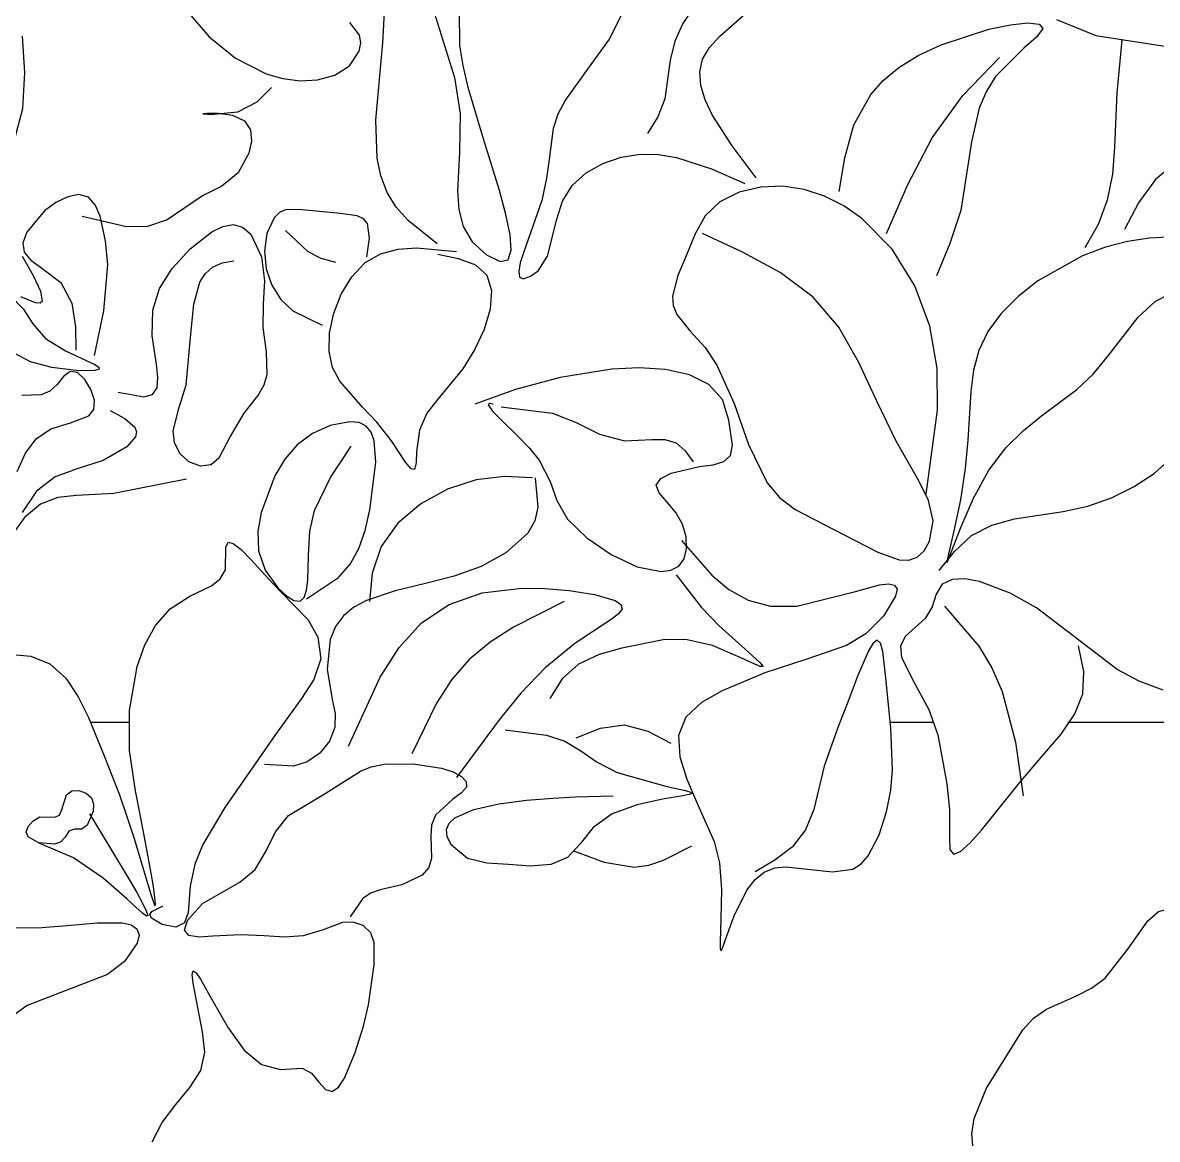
# Model space of a CAD drawing. Extents: x 550 to 4447, y 4707 to 9069.
# Drawn here: x 2118.9 to 2203.7, y 7082.3 to 7165.7 of the extents above; entities that cross this region are included whole.
import ezdxf

# ---------------------------------------------------------------- set-up
doc = ezdxf.new("R2010")
doc.units = 0
doc.header["$MEASUREMENT"] = 0
doc.layers.get('0').update_dxf_attribs({"linetype": 'CONTINUOUS'})
doc.layers.add('3', color=3, linetype='CONTINUOUS')
doc.layers.add('7', color=7, linetype='CONTINUOUS')
doc.styles.add('STYLE1', font='syastro.shx')

# ---------------------------------------------------------------- blocks, each defined once
blk = doc.blocks.new('010')
at = {"layer": '3'}
for p, q in [((4911.56, 4113.47), (4913.66, 4111.05)), ((4992.76, 4112.65), (4996.45, 4111.16)), ((4913.66, 4111.05), (4916.11, 4109.05)), ((4927.81, 4110.47), (4927.7, 4111.19)), ((4996.45, 4111.16), (5004.3, 4109.96)), ((4927.65, 4109.69), (4927.81, 4110.47)), ((4916.11, 4109.05), (4918.98, 4107.59)), ((4926.76, 4108.32), (4927.65, 4109.69)), ((4925.38, 4107.45), (4926.76, 4108.32)), ((4918.98, 4107.59), (4920.54, 4107.14)), ((4920.54, 4107.14), (4922.15, 4106.93)), ((4922.15, 4106.93), (4923.78, 4107.02)), ((4923.78, 4107.02), (4925.38, 4107.45)), ((4963.13, 4096.52), (4961.34, 4095.62)), ((4965.15, 4097.01), (4963.13, 4096.52)), ((4967.2, 4097.09), (4965.15, 4097.01)), ((4969.2, 4096.79), (4967.2, 4097.09)), ((4971.11, 4096.16), (4969.2, 4096.79)), ((4972.92, 4095.25), (4971.11, 4096.16)), ((4961.34, 4095.62), (4959.96, 4094.31)), ((4974.59, 4094.09), (4972.92, 4095.25)), ((4919.72, 4094.14), (4919.04, 4092.66)), ((4920.23, 4094.64), (4919.72, 4094.14)), ((4920.84, 4094.9), (4920.23, 4094.64)), ((4922.34, 4094.87), (4920.84, 4094.9)), ((4925.91, 4094.54), (4922.34, 4094.87)), ((4927.47, 4094.31), (4925.91, 4094.54)), ((4928.05, 4094.04), (4927.47, 4094.31)), ((4928.44, 4093.61), (4928.05, 4094.04)), ((4959.96, 4094.31), (4959.03, 4092.63)), ((4977.43, 4091.21), (4974.59, 4094.09)), ((4913.89, 4092.84), (4914.91, 4093.33)), ((4914.91, 4093.33), (4915.89, 4093.51)), ((4915.89, 4093.51), (4916.77, 4093.28)), ((4916.77, 4093.28), (4917.53, 4092.61)), ((4920.77, 4092.96), (4922.85, 4091)), ((4928.63, 4092.24), (4928.44, 4093.61)), ((4911.88, 4091.25), (4913.89, 4092.84)), ((4917.53, 4092.61), (4918.55, 4090.5)), ((4919.04, 4092.66), (4918.8, 4091.02)), ((4928.38, 4090.5), (4928.63, 4092.24)), ((4959.03, 4092.63), (4958.26, 4090.73)), ((4910.19, 4089.4), (4911.88, 4091.25)), ((4918.8, 4091.02), (4918.96, 4089.38)), ((4922.85, 4091), (4924.07, 4090.37)), ((4913.96, 4089.53), (4914.86, 4089.93)), ((4914.86, 4089.93), (4915.94, 4090.13)), ((4918.55, 4090.5), (4918.83, 4088.25)), ((4924.07, 4090.37), (4925.44, 4090.01)), ((4958.26, 4090.73), (4957.42, 4088.75)), ((4909.01, 4087.54), (4910.19, 4089.4)), ((4912.78, 4088.12), (4913.28, 4088.92)), ((4913.28, 4088.92), (4913.96, 4089.53)), ((4918.96, 4089.38), (4919.49, 4087.85)), ((4957.42, 4088.75), (4956.92, 4086.83)), ((4912.21, 4086.07), (4912.78, 4088.12)), ((4918.83, 4088.25), (4918.69, 4086.1)), ((4919.49, 4087.85), (4920.33, 4086.51)), ((4908.38, 4085.5), (4909.01, 4087.54)), ((4956.92, 4086.83), (4956.97, 4085.94)), ((4908.34, 4083.13), (4908.38, 4085.5)), ((4911.97, 4083.62), (4912.21, 4086.07)), ((4918.69, 4086.1), (4918.66, 4083.91)), ((4920.33, 4086.51), (4921.45, 4085.45)), ((4956.97, 4085.94), (4957.31, 4085.1)), ((4921.45, 4085.45), (4924.21, 4084.11)), ((4957.31, 4085.1), (4958.55, 4083.56)), ((4911.51, 4078.53), (4911.97, 4083.62)), ((4918.66, 4083.91), (4918.97, 4081.63)), ((4958.55, 4083.56), (4959.95, 4082.02)), ((4908.74, 4080.46), (4908.34, 4083.13)), ((4918.97, 4081.63), (4919.03, 4079.47)), ((4908.87, 4079.24), (4908.74, 4080.46)), ((4908.78, 4078.26), (4908.87, 4079.24)), ((4919.03, 4079.47), (4918.76, 4078.51)), ((4946.42, 4079.24), (4942.26, 4078.09)), ((4951.24, 4080), (4946.42, 4079.24)), ((4953.8, 4080.12), (4951.24, 4080)), ((4956.27, 4079.98), (4953.8, 4080.12)), ((4958.49, 4079.49), (4956.27, 4079.98)), ((4960.31, 4078.58), (4958.49, 4079.49)), ((4908.37, 4077.63), (4908.78, 4078.26)), ((4910.81, 4076.34), (4911.51, 4078.53)), ((4918.76, 4078.51), (4918.25, 4077.64)), ((4942.26, 4078.09), (4938.45, 4076.75)), ((4907.55, 4077.43), (4908.37, 4077.63)), ((4918.25, 4077.64), (4916.87, 4075.91)), ((4910.29, 4074.26), (4910.81, 4076.34)), ((4939.8, 4076.79), (4939.69, 4076.68)), ((4939.69, 4076.68), (4940.1, 4076.07)), ((4940.17, 4076.75), (4939.8, 4076.79)), ((4940.1, 4076.07), (4941.09, 4075.08)), ((4916.87, 4075.91), (4915.64, 4073.79)), ((4926.79, 4075.09), (4924.95, 4074.74)), ((4927.65, 4075.02), (4926.79, 4075.09)), ((4928.32, 4074.69), (4927.65, 4075.02)), ((4941.09, 4075.08), (4942.34, 4073.88)), ((4910.42, 4073.15), (4910.29, 4074.26)), ((4923.3, 4074), (4921.87, 4072.93)), ((4924.95, 4074.74), (4923.3, 4074)), ((4928.78, 4074.11), (4928.32, 4074.69)), ((4929.06, 4073.32), (4928.78, 4074.11)), ((4942.34, 4073.88), (4943.55, 4072.64)), ((4910.9, 4072.13), (4910.42, 4073.15)), ((4915.64, 4073.79), (4914.56, 4071.7)), ((4921.87, 4072.93), (4920.7, 4071.59)), ((4924.97, 4069.9), (4926.91, 4072.82)), ((4929.22, 4071.32), (4929.06, 4073.32)), ((4911.76, 4071.35), (4910.9, 4072.13)), ((4943.55, 4072.64), (4944.45, 4071.49)), ((4912.84, 4070.96), (4911.76, 4071.35)), ((4913.83, 4071.08), (4912.84, 4070.96)), ((4914.56, 4071.7), (4913.83, 4071.08)), ((4920.7, 4071.59), (4919.78, 4070.05)), ((4944.45, 4071.49), (4945.48, 4069.5)), ((4956.79, 4070.28), (4959.45, 4070.9)), ((4959.45, 4070.9), (4960.71, 4071.08)), ((4938.57, 4069.68), (4935.89, 4068.81)), ((4941.24, 4069.97), (4938.57, 4069.68)), ((4943.85, 4069.87), (4941.24, 4069.97)), ((4955.4, 4069.18), (4955.83, 4069.79)), ((4955.83, 4069.79), (4956.79, 4070.28)), ((4945.48, 4069.5), (4946.11, 4067.74)), ((4955.66, 4068.45), (4955.4, 4069.18)), ((4946.11, 4067.74), (4947.11, 4066.01)), ((4956.38, 4067.61), (4955.66, 4068.45)), ((4957.22, 4066.63), (4956.38, 4067.61)), ((4957.85, 4065.52), (4957.22, 4066.63)), ((4947.11, 4066.01), (4948.9, 4064.25)), ((4958.18, 4064.35), (4957.85, 4065.52)), ((4958.23, 4063.23), (4958.18, 4064.35)), ((4948.9, 4064.25), (4951.19, 4062.68)), ((4957.75, 4064), (4960.58, 4060.76)), ((4951.19, 4062.68), (4953.63, 4061.55)), ((4957.5, 4061.6), (4958, 4062.28)), ((4958, 4062.28), (4958.23, 4063.23)), ((4953.63, 4061.55), (4955.85, 4061.1)), ((4955.85, 4061.1), (4956.77, 4061.22)), ((4956.77, 4061.22), (4957.5, 4061.6)), ((4957.26, 4060.8), (4959.61, 4057.76)), ((4958.28, 4054.74), (4956.21, 4054.76)), ((4960.64, 4054.19), (4958.28, 4054.74)), ((4959.62, 4048.86), (4958.15, 4047.49)), ((4958.15, 4047.49), (4957.47, 4045.79)), ((4957.47, 4045.79), (4957.59, 4043.81)), ((4957.59, 4043.81), (4958.25, 4041.7)), ((4958.25, 4041.7), (4959.16, 4039.61)), ((4959.16, 4039.61), (4960.8, 4035.88)), ((4956.06, 4034.14), (4958.73, 4035.5))]:
    blk.add_line(p, q, dxfattribs=at)
at = {"layer": '3', "extrusion": (0, 0, -1)}
for p, q in [((4986.46, 4111.75), (4988.47, 4112.17)), ((4988.47, 4112.17), (4990.09, 4112.34)), ((4990.09, 4112.34), (4991.16, 4112.23)), ((4991.16, 4112.23), (4991.49, 4111.81)), ((4981.99, 4110.28), (4986.46, 4111.75)), ((4990.94, 4111.04), (4989.72, 4109.98)), ((4991.49, 4111.81), (4990.94, 4111.04)), ((4929.21, 4103.27), (4929.87, 4110.48)), ((4937.36, 4108.37), (4937.06, 4110.23)), ((4951, 4110.82), (4948.89, 4107.9)), ((4957.14, 4110.63), (4956.7, 4108.86)), ((4979.87, 4109.29), (4981.99, 4110.28)), ((4989.72, 4109.98), (4987.08, 4107.34)), ((4956.7, 4108.86), (4956.21, 4105.24)), ((4959.48, 4107.76), (4959.73, 4108.95)), ((4978.05, 4108.18), (4979.87, 4109.29)), ((4984.03, 4105.57), (4987.46, 4109.12)), ((4937.83, 4106.32), (4937.36, 4108.37)), ((4948.89, 4107.9), (4946.93, 4105.15)), ((4959.57, 4106.5), (4959.48, 4107.76)), ((4976.59, 4106.96), (4978.05, 4108.18)), ((4936.57, 4107.25), (4937.1, 4103.87)), ((4975.43, 4105.65), (4976.59, 4106.96)), ((4987.08, 4107.34), (4986.19, 4105.89)), ((4919.46, 4106.3), (4918.11, 4104.95)), ((4939.22, 4101.61), (4937.83, 4106.32)), ((4959.97, 4105.16), (4959.57, 4106.5)), ((4973.86, 4102.81), (4975.43, 4105.65)), ((4986.19, 4105.89), (4985.56, 4104.37)), ((4918.11, 4104.95), (4916.28, 4104)), ((4946.93, 4105.15), (4946.21, 4103.81)), ((4956.21, 4105.24), (4955.55, 4103.58)), ((4960.62, 4103.77), (4959.97, 4105.16)), ((4981.17, 4101.62), (4984.03, 4105.57)), ((4913.09, 4103.83), (4913.12, 4103.88)), ((4913.79, 4103.76), (4913.09, 4103.83)), ((4913.12, 4103.88), (4913.41, 4103.92)), ((4913.41, 4103.92), (4914.49, 4103.92)), ((4916.28, 4104), (4913.79, 4103.76)), ((4914.49, 4103.92), (4915.83, 4103.72)), ((4915.83, 4103.72), (4916.94, 4103.21)), ((4937.1, 4103.87), (4937.04, 4100.28)), ((4946.21, 4103.81), (4945.77, 4102.48)), ((4955.55, 4103.58), (4954.58, 4102.01)), ((4962.48, 4100.86), (4960.62, 4103.77)), ((4985.56, 4104.37), (4984.83, 4101.22)), ((4916.94, 4103.21), (4917.5, 4102.36)), ((4929.35, 4099.72), (4929.21, 4103.27)), ((4945.77, 4102.48), (4945.39, 4099.57)), ((4973, 4099.75), (4973.86, 4102.81)), ((4917.5, 4102.36), (4917.59, 4101.3)), ((4940.75, 4096.69), (4939.22, 4101.61)), ((4978.89, 4097.24), (4981.17, 4101.62)), ((4917.59, 4101.3), (4917.35, 4100.19)), ((4964.74, 4097.87), (4962.48, 4100.86)), ((4984.83, 4101.22), (4983.84, 4094.81)), ((4917.35, 4100.19), (4916.35, 4098.34)), ((4929.69, 4098.05), (4929.35, 4099.72)), ((4937.04, 4100.28), (4936.84, 4096.65)), ((4945.39, 4099.57), (4945.16, 4097.83)), ((4950.41, 4099.22), (4952.12, 4099.8)), ((4952.12, 4099.8), (4953.88, 4100.07)), ((4953.88, 4100.07), (4955.6, 4100.04)), ((4955.6, 4100.04), (4957.29, 4099.77)), ((4957.29, 4099.77), (4960.55, 4098.71)), ((4972.48, 4096.59), (4973, 4099.75)), ((5004.12, 4099.48), (5002.03, 4097.73)), ((4916.35, 4098.34), (4914.83, 4097.09)), ((4947.56, 4097.17), (4948.85, 4098.34)), ((4948.85, 4098.34), (4950.41, 4099.22)), ((4960.55, 4098.71), (4963.67, 4097.35)), ((4930.26, 4096.51), (4929.69, 4098.05)), ((4945.16, 4097.83), (4944.7, 4095.77)), ((4946.65, 4095.7), (4947.56, 4097.17)), ((4976.9, 4092.66), (4978.89, 4097.24)), ((4913.03, 4096.2), (4909.72, 4093.94)), ((4914.83, 4097.09), (4913.03, 4096.2)), ((4931.12, 4095.13), (4930.26, 4096.51)), ((4936.84, 4096.65), (4936.96, 4094.93)), ((4941.36, 4094.46), (4940.75, 4096.69)), ((4932.24, 4093.9), (4931.12, 4095.13)), ((4944.7, 4095.77), (4943.02, 4090.95)), ((4946.12, 4094), (4946.65, 4095.7)), ((4936.96, 4094.93), (4937.38, 4093.32)), ((4941.76, 4092.56), (4941.36, 4094.46)), ((4945.25, 4090.56), (4946.12, 4094)), ((4983.84, 4094.81), (4982.82, 4091.74)), ((4907.9, 4093.33), (4905.93, 4093.31)), ((4909.72, 4093.94), (4907.9, 4093.33)), ((4934.94, 4091.7), (4932.24, 4093.9)), ((4937.38, 4093.32), (4938.22, 4091.89)), ((4938.22, 4091.89), (4939.54, 4090.69)), ((4941.86, 4091.11), (4941.76, 4092.56)), ((5003.72, 4092.37), (5001.47, 4092.24)), ((4929.64, 4090.79), (4931.26, 4091.22)), ((4931.26, 4091.22), (4933.01, 4091.32)), ((4933.01, 4091.32), (4936.73, 4090.99)), ((4941.57, 4090.23), (4941.86, 4091.11)), ((4943.02, 4090.95), (4942.7, 4089.92)), ((4926.97, 4088.64), (4928.2, 4089.94)), ((4928.2, 4089.94), (4929.64, 4090.79)), ((4935.01, 4090.75), (4936.91, 4090.35)), ((4936.91, 4090.35), (4938.52, 4089.76)), ((4938.52, 4089.76), (4939.59, 4088.77)), ((4939.54, 4090.69), (4940.81, 4090.06)), ((4940.81, 4090.06), (4941.57, 4090.23)), ((4942.7, 4089.92), (4942.55, 4089.11)), ((4944.36, 4089.2), (4945.25, 4090.56)), ((4939.59, 4088.77), (4940.01, 4087.34)), ((4942.55, 4089.11), (4942.63, 4088.59)), ((4942.98, 4088.43), (4943.67, 4088.69)), ((4943.67, 4088.69), (4944.36, 4089.2)), ((4925.98, 4087.02), (4926.97, 4088.64)), ((4942.63, 4088.59), (4942.98, 4088.43)), ((4925.28, 4085.22), (4925.98, 4087.02)), ((4940.01, 4087.34), (4939.88, 4085.61)), ((5002, 4086.31), (5003.86, 4087.31)), ((4939.88, 4085.61), (4939.32, 4083.72)), ((4924.89, 4083.39), (4925.28, 4085.22)), ((4924.84, 4081.65), (4924.89, 4083.39)), ((4939.32, 4083.72), (4938.44, 4081.81)), ((4925.17, 4080.15), (4924.84, 4081.65)), ((4938.44, 4081.81), (4937.35, 4080.03)), ((4925.85, 4078.88), (4925.17, 4080.15)), ((4937.35, 4080.03), (4934.99, 4077.21)), ((4927.98, 4076.47), (4925.85, 4078.88)), ((4934.99, 4077.21), (4933.98, 4075.9)), ((4929.29, 4075.05), (4927.98, 4076.47)), ((4940.91, 4076.5), (4945.7, 4075.88)), ((4930.67, 4073.31), (4929.29, 4075.05)), ((4933.98, 4075.9), (4933.28, 4074.32)), ((4945.7, 4075.88), (4947.93, 4075.01)), ((4947.93, 4075.01), (4950.1, 4073.94)), ((4933.28, 4074.32), (4933.01, 4072.27)), ((4950.1, 4073.94), (4952.42, 4073.31)), ((4931.99, 4071.33), (4930.67, 4073.31)), ((4952.42, 4073.31), (4954.97, 4073.43)), ((4954.97, 4073.43), (4956.19, 4073.43)), ((4956.19, 4073.43), (4957.25, 4073.12)), ((4957.25, 4073.12), (4958.11, 4072.37)), ((5001.89, 4070.27), (5005.21, 4073.3)), ((4933.01, 4072.27), (4932.97, 4071.25)), ((4958.11, 4072.37), (4958.83, 4071.34)), ((4932.5, 4070.7), (4931.99, 4071.33)), ((4932.83, 4070.64), (4932.5, 4070.7)), ((4932.97, 4071.25), (4932.83, 4070.64)), ((4911.52, 4069.74), (4904.75, 4068.39)), ((4947.25, 4059.34), (4949.64, 4058.97)), ((4949.64, 4058.97), (4951.55, 4058.4)), ((4951.55, 4058.4), (4952.09, 4058.04)), ((4952.09, 4058.04), (4952.21, 4057.62)), ((4951.87, 4057.14), (4951.18, 4056.61)), ((4952.21, 4057.62), (4951.87, 4057.14)), ((4982.31, 4057.86), (4985.51, 4054.15)), ((4956.39, 4041.03), (4958.13, 4040.65)), ((4957.87, 4040.15), (4955.98, 4039.84)), ((4958.46, 4040.27), (4957.87, 4040.15)), ((4958.13, 4040.65), (4958.61, 4040.5)), ((4958.73, 4040.38), (4958.46, 4040.27)), ((4958.61, 4040.5), (4958.73, 4040.38))]:
    blk.add_line(p, q, dxfattribs=at)
at = {"layer": '3'}
for radius, start, end in [(284.71, 177.2514, 215.2554), (297.49, 177.5293, 213.5336)]:
    blk.add_arc((5173.9, 4013.29), radius, start, end, dxfattribs=at)
at = {"layer": '7', "extrusion": (0, 0, -1)}
for p, q in [((4959.88, 4115.32), (4957.88, 4112.3)), ((4929.87, 4110.48), (4930.06, 4113.91)), ((4934.55, 4113.72), (4936.57, 4107.25)), ((4937.06, 4110.23), (4937.02, 4113.51)), ((4952.63, 4114.03), (4951, 4110.82)), ((4961.33, 4111.1), (4963.69, 4113.19)), ((4957.88, 4112.3), (4957.14, 4110.63)), ((4960.38, 4110.06), (4961.33, 4111.1)), ((4959.73, 4108.95), (4960.38, 4110.06)), ((5002.03, 4097.73), (5000.42, 4095.53)), ((5000.42, 4095.53), (4999.11, 4093.06)), ((4905.93, 4093.31), (4901.78, 4094.26)), ((4999.4, 4091.94), (4997.34, 4091.4)), ((5001.47, 4092.24), (4999.4, 4091.94)), ((4982.82, 4091.74), (4981.57, 4088.73)), ((4997.34, 4091.4), (4995.2, 4090.58)), ((4995.2, 4090.58), (4991.04, 4088.24)), ((4991.04, 4088.24), (4989.19, 4086.79)), ((4895.09, 4086.85), (4896.27, 4085.63)), ((4989.19, 4086.79), (4987.6, 4085.21)), ((4896.27, 4085.63), (4897.18, 4084.24)), ((5000.4, 4084.85), (5002, 4086.31)), ((4987.6, 4085.21), (4986.36, 4083.53)), ((4997.61, 4081.24), (5000.4, 4084.85)), ((4897.18, 4084.24), (4898.37, 4082.87)), ((4986.36, 4083.53), (4985.52, 4081.76)), ((4898.37, 4082.87), (4900.22, 4081.71)), ((4896.97, 4080.7), (4895.43, 4081.5)), ((4900.22, 4081.71), (4902.17, 4080.81)), ((4985.52, 4081.76), (4985.03, 4079.91)), ((4898.96, 4080.16), (4896.97, 4080.7)), ((4902.17, 4080.81), (4902.91, 4080.47)), ((4902.91, 4080.47), (4903.35, 4080.2)), ((4996.21, 4079.53), (4997.61, 4081.24)), ((4901.22, 4079.88), (4898.96, 4080.16)), ((4900.05, 4079.31), (4899.45, 4078.56)), ((4900.66, 4079.8), (4900.05, 4079.31)), ((4901.34, 4079.68), (4900.66, 4079.8)), ((4902.21, 4079.85), (4901.22, 4079.88)), ((4902.03, 4079.05), (4901.34, 4079.68)), ((4902.96, 4079.89), (4902.21, 4079.85)), ((4903.37, 4080), (4902.96, 4079.89)), ((4903.35, 4080.2), (4903.37, 4080)), ((4985.03, 4079.91), (4984.77, 4077.91)), ((4994.68, 4078.11), (4996.21, 4079.53)), ((4899.45, 4078.56), (4898.76, 4077.96)), ((4902.6, 4078.12), (4902.03, 4079.05)), ((4902.93, 4077.11), (4902.6, 4078.12)), ((4991.37, 4075.64), (4994.68, 4078.11)), ((4897.96, 4077.62), (4896.17, 4077.56)), ((4898.76, 4077.96), (4897.96, 4077.62)), ((4902.89, 4076.24), (4902.93, 4077.11)), ((4984.77, 4077.91), (4984.49, 4073.36)), ((4902.42, 4075.64), (4902.89, 4076.24)), ((4904.4, 4076.13), (4905.76, 4075.39)), ((4898.87, 4074.42), (4900.71, 4074.98)), ((4900.71, 4074.98), (4902.42, 4075.64)), ((4905.76, 4075.39), (4906.7, 4074.59)), ((4989.68, 4074.28), (4991.37, 4075.64)), ((4897.5, 4073.49), (4898.87, 4074.42)), ((4906.7, 4074.59), (4906.87, 4074.16)), ((4906.87, 4074.16), (4906.78, 4073.7)), ((4988.03, 4072.65), (4989.68, 4074.28)), ((4896.51, 4072.17), (4897.5, 4073.49)), ((4906.78, 4073.7), (4905.96, 4072.76)), ((4984.49, 4073.36), (4984.25, 4070.73)), ((4895.73, 4070.45), (4896.51, 4072.17)), ((4905.96, 4072.76), (4903.74, 4071.48)), ((4986.46, 4070.58), (4988.03, 4072.65)), ((4901.43, 4070.73), (4899.27, 4069.95)), ((4903.74, 4071.48), (4901.43, 4070.73)), ((4984.25, 4070.73), (4983.81, 4067.81)), ((4899.27, 4069.95), (4897.53, 4068.6)), ((4944.1, 4069.87), (4944.33, 4067.11)), ((4985.03, 4067.97), (4986.46, 4070.58)), ((4999.97, 4069.01), (5001.89, 4070.27)), ((4897.53, 4068.6), (4896.19, 4066.63)), ((4997.9, 4067.98), (4999.97, 4069.01)), ((4899.53, 4068.02), (4897.89, 4067.41)), ((4901.25, 4068.22), (4899.53, 4068.02)), ((4904.75, 4068.39), (4901.25, 4068.22)), ((4983.81, 4067.81), (4983.2, 4064.91)), ((4983.83, 4065.21), (4985.03, 4067.97)), ((4995.7, 4067.21), (4997.9, 4067.98)), ((4897.89, 4067.41), (4896.4, 4066.15)), ((4944.33, 4067.11), (4944.07, 4065.84)), ((4988.85, 4066.02), (4993.41, 4066.72)), ((4993.41, 4066.72), (4995.7, 4067.21)), ((4896.4, 4066.15), (4895.13, 4064.37)), ((4944.07, 4065.84), (4943.4, 4064.7)), ((4984.85, 4064.47), (4986.73, 4065.44)), ((4986.73, 4065.44), (4988.85, 4066.02)), ((4943.4, 4064.7), (4941.36, 4062.85)), ((4983.2, 4064.91), (4982.92, 4063.68)), ((4982.97, 4062.97), (4983.83, 4065.21)), ((4983.25, 4062.99), (4984.85, 4064.47)), ((4982.92, 4063.68), (4982.7, 4062.72)), ((4941.36, 4062.85), (4939.04, 4061.56)), ((4981.82, 4061.21), (4983.25, 4062.99)), ((4982.7, 4062.72), (4982.57, 4062.11)), ((4982.57, 4061.95), (4982.7, 4062.26)), ((4982.7, 4062.26), (4982.97, 4062.97)), ((4939.04, 4061.56), (4936.54, 4060.66)), ((4982.57, 4062.11), (4982.57, 4061.95)), ((4936.54, 4060.66), (4933.86, 4059.98)), ((4983.02, 4060.36), (4982.1, 4059.91)), ((4984.21, 4060.41), (4983.02, 4060.36)), ((4985.58, 4060.16), (4984.21, 4060.41)), ((4988.44, 4059.09), (4985.58, 4060.16)), ((4931.03, 4059.31), (4928.33, 4058.4)), ((4933.86, 4059.98), (4931.03, 4059.31)), ((4936.06, 4058.02), (4939.15, 4059.11)), ((4939.15, 4059.11), (4942.86, 4059.56)), ((4942.86, 4059.56), (4944.96, 4059.53)), ((4944.96, 4059.53), (4947.25, 4059.34)), ((4982.1, 4059.91), (4981.55, 4059)), ((4990.92, 4057.71), (4988.44, 4059.09)), ((4928.33, 4058.4), (4927.16, 4057.77)), ((4933.49, 4056.31), (4936.06, 4058.02)), ((4981.55, 4059), (4981.16, 4057.81)), ((4926.18, 4056.96), (4925.44, 4055.96)), ((4927.16, 4057.77), (4926.18, 4056.96)), ((4981.16, 4057.81), (4980.52, 4056.71)), ((4994.86, 4054.69), (4990.92, 4057.71)), ((4925.44, 4055.96), (4924.95, 4054.75)), ((4931.38, 4054.02), (4933.49, 4056.31)), ((4951.18, 4056.61), (4947.79, 4054.38)), ((4980.52, 4056.71), (4978.65, 4055.04)), ((4978.65, 4055.04), (4978.2, 4054.14)), ((4924.95, 4054.75), (4924.68, 4051.98)), ((4929.61, 4051.23), (4931.38, 4054.02)), ((4947.79, 4054.38), (4945.03, 4052.11)), ((4978.2, 4054.14), (4978.31, 4053.08)), ((4985.51, 4054.15), (4986.75, 4052.11)), ((4995.32, 4051.77), (4994.83, 4054.17)), ((4998.45, 4051.94), (4994.86, 4054.69)), ((4978.31, 4053.08), (4979.51, 4050.68)), ((4924.68, 4051.98), (4925.14, 4049.16)), ((4945.03, 4052.11), (4942.75, 4049.75)), ((4986.75, 4052.11), (4987.7, 4049.91)), ((4995.22, 4049.68), (4995.32, 4051.77)), ((5000.48, 4050.87), (4998.45, 4051.94)), ((4926.66, 4044.81), (4929.61, 4051.23)), ((4979.51, 4050.68), (4980.86, 4048.21)), ((5002.73, 4050.04), (5000.48, 4050.87)), ((4942.75, 4049.75), (4940.73, 4047.27)), ((4987.7, 4049.91), (4988.93, 4045.17)), ((4994.48, 4047.8), (4995.22, 4049.68)), ((4925.14, 4049.16), (4925.42, 4047.84)), ((4925.42, 4047.84), (4925.39, 4046.54)), ((4980.86, 4048.21), (4981.7, 4045.86)), ((4993.2, 4045.93), (4994.48, 4047.8)), ((4925.39, 4046.54), (4924.88, 4045.26)), ((4940.73, 4047.27), (4936.73, 4041.86)), ((4941.3, 4046.31), (4945.16, 4045.83)), ((4947.93, 4045.57), (4950.19, 4046.47)), ((4950.19, 4046.47), (4952.42, 4046.8)), ((4952.42, 4046.8), (4954.61, 4046.21)), ((4924.88, 4045.26), (4923.97, 4044.15)), ((4945.16, 4045.83), (4946.85, 4045.26)), ((4946.85, 4045.26), (4948.34, 4044.36)), ((4954.61, 4046.21), (4956.77, 4045.08)), ((4981.7, 4045.86), (4982.54, 4041.27)), ((4991.44, 4043.85), (4993.2, 4045.93)), ((4948.34, 4044.36), (4949.87, 4043.31)), ((4988.93, 4045.17), (4989.67, 4040.17)), ((4922.81, 4043.33), (4921.52, 4042.93)), ((4923.97, 4044.15), (4922.81, 4043.33)), ((4949.87, 4043.31), (4951.74, 4042.33)), ((4989.31, 4041.36), (4991.44, 4043.85)), ((4921.52, 4042.93), (4918.81, 4043.09)), ((4951.74, 4042.33), (4956.39, 4041.03)), ((4982.54, 4041.27), (4982.77, 4038.87)), ((4986.92, 4038.38), (4989.31, 4041.36)), ((4899.9, 4038.89), (4900.32, 4040.24)), ((4900.32, 4040.24), (4900.81, 4040.62)), ((4900.81, 4040.62), (4901.48, 4040.66)), ((4901.48, 4040.66), (4902.16, 4040.42)), ((4902.16, 4040.42), (4902.65, 4039.97)), ((4902.65, 4039.97), (4902.86, 4039.37)), ((4943.29, 4039.74), (4945.76, 4039.94)), ((4945.76, 4039.94), (4947.86, 4040.06)), ((4947.86, 4040.06), (4951.37, 4040.17)), ((4899.66, 4038.35), (4899.9, 4038.89)), ((4902.86, 4039.37), (4902.83, 4038.7)), ((4936.6, 4038.11), (4938.36, 4038.89)), ((4938.36, 4038.89), (4940.71, 4039.41)), ((4940.71, 4039.41), (4943.29, 4039.74)), ((4953.61, 4039.33), (4951.28, 4038.49)), ((4955.98, 4039.84), (4953.61, 4039.33)), ((4896.74, 4037.3), (4897.2, 4037.83)), ((4897.2, 4037.83), (4897.83, 4038.19)), ((4897.83, 4038.19), (4899.2, 4038.18)), ((4899.2, 4038.18), (4899.66, 4038.35)), ((4902.83, 4038.7), (4902.25, 4037.42)), ((4902.46, 4038.48), (4904.45, 4035.23)), ((4936.06, 4037.6), (4936.6, 4038.11)), ((4951.28, 4038.49), (4949.52, 4037.21)), ((4982.77, 4038.87), (4982.79, 4036.28)), ((4985.76, 4036.95), (4986.92, 4038.38)), ((4896.57, 4036.75), (4896.74, 4037.3)), ((4900.54, 4036.87), (4900.19, 4036.3)), ((4901.08, 4037.03), (4900.54, 4036.87)), ((4901.73, 4037.05), (4901.08, 4037.03)), ((4902.25, 4037.42), (4901.73, 4037.05)), ((4935.8, 4037.01), (4936.06, 4037.6)), ((4935.87, 4036.32), (4935.8, 4037.01)), ((4949.52, 4037.21), (4948.29, 4035.68)), ((4984.7, 4035.76), (4985.76, 4036.95)), ((4896.74, 4036.32), (4896.57, 4036.75)), ((4897.85, 4035.71), (4896.74, 4036.32)), ((4899.21, 4035.63), (4897.8, 4035.78)), ((4900.97, 4034.36), (4897.85, 4035.71)), ((4899.78, 4035.82), (4899.21, 4035.63)), ((4900.19, 4036.3), (4899.78, 4035.82)), ((4936.28, 4035.55), (4935.87, 4036.32)), ((4982.79, 4036.28), (4982.82, 4035.13)), ((4983.81, 4034.96), (4984.7, 4035.76)), ((4904.45, 4035.23), (4906.19, 4032.33)), ((4937.78, 4034.29), (4936.28, 4035.55)), ((4948.29, 4035.68), (4947.11, 4034.39)), ((4982.82, 4035.13), (4983.16, 4034.7)), ((4983.16, 4034.7), (4983.81, 4034.96)), ((4903.76, 4032.46), (4900.97, 4034.36)), ((4939.59, 4033.86), (4937.78, 4034.29)), ((4941.59, 4033.73), (4939.59, 4033.86)), ((4943.64, 4033.6), (4941.59, 4033.73)), ((4945.55, 4033.73), (4943.64, 4033.6)), ((4947.11, 4034.39), (4945.55, 4033.73)), ((4905.97, 4030.55), (4903.76, 4032.46)), ((4906.19, 4032.33), (4906.88, 4031.12)), ((4906.8, 4029.77), (4905.97, 4030.55)), ((4906.88, 4031.12), (4907.42, 4030.13)), ((4907.42, 4029.2), (4906.8, 4029.77)), ((4907.42, 4030.13), (4907.78, 4029.41)), ((4907.78, 4029.41), (4907.91, 4028.99)), ((4907.79, 4028.92), (4907.42, 4029.2)), ((4907.91, 4028.99), (4907.79, 4028.92))]:
    blk.add_line(p, q, dxfattribs=at)
at = {"layer": '7'}
for p, q in [((4927.7, 4111.19), (4926.78, 4112.38)), ((4998.86, 4110.74), (4998.41, 4105.8)), ((4998.41, 4105.8), (4998.2, 4100.73)), ((4998.2, 4100.73), (4997.99, 4098.23)), ((4997.99, 4098.23), (4997.51, 4095.8)), ((4900.45, 4096.11), (4899.34, 4095.57)), ((4901.49, 4096.31), (4900.45, 4096.11)), ((4902.37, 4096.07), (4901.49, 4096.31)), ((4899.34, 4095.57), (4898.27, 4094.78)), ((4903.01, 4095.35), (4902.37, 4096.07)), ((4903.46, 4094.3), (4903.01, 4095.35)), ((4997.51, 4095.8), (4996.65, 4093.51)), ((4898.27, 4094.78), (4896.61, 4092.8)), ((4903.98, 4091.98), (4903.46, 4094.3)), ((4996.65, 4093.51), (4995.42, 4091.34)), ((4896.61, 4092.8), (4896.25, 4091.8)), ((4904.17, 4089.74), (4903.98, 4091.98)), ((4963.46, 4090.93), (4959.71, 4092.66)), ((4896.25, 4091.8), (4896.38, 4090.92)), ((4896.38, 4090.92), (4896.99, 4090.19)), ((4966.98, 4089.02), (4963.46, 4090.93)), ((4979.54, 4087.79), (4977.43, 4091.21)), ((4896.99, 4090.19), (4897.91, 4089.54)), ((4903.81, 4085.45), (4904.17, 4089.74)), ((4897.91, 4089.54), (4899.79, 4088.1)), ((4970.04, 4086.74), (4966.98, 4089.02)), ((4899.79, 4088.1), (4900.82, 4086.17)), ((4980.94, 4084.03), (4979.54, 4087.79)), ((4972.44, 4083.92), (4970.04, 4086.74)), ((4900.82, 4086.17), (4901.17, 4083.97)), ((4902.93, 4081.29), (4903.81, 4085.45)), ((4901.17, 4083.97), (4901.21, 4081.78)), ((4974.33, 4080.63), (4972.44, 4083.92)), ((4981.62, 4080.11), (4980.94, 4084.03)), ((4959.95, 4082.02), (4961.06, 4080.37)), ((4961.06, 4080.37), (4962.66, 4076.81)), ((4976.01, 4077.02), (4974.33, 4080.63)), ((4981.65, 4076.18), (4981.62, 4080.11)), ((4961.57, 4077.18), (4960.31, 4078.58)), ((4905.14, 4077.85), (4907.55, 4077.43)), ((4962.19, 4075.23), (4961.57, 4077.18)), ((4962.66, 4076.81), (4964.02, 4072.98)), ((4977.8, 4073.29), (4976.01, 4077.02)), ((4980.59, 4068.34), (4981.65, 4076.18)), ((4962.51, 4072.9), (4962.19, 4075.23)), ((4962.33, 4071.94), (4962.51, 4072.9)), ((4964.02, 4072.98), (4965.76, 4069.4)), ((4979.92, 4069.58), (4977.8, 4073.29)), ((4961.71, 4071.37), (4962.33, 4071.94)), ((4928.65, 4066.88), (4929.22, 4071.32)), ((4960.71, 4071.08), (4961.71, 4071.37)), ((4919.78, 4070.05), (4918.51, 4066.62)), ((4923.47, 4066.8), (4924.97, 4069.9)), ((4935.89, 4068.81), (4933.4, 4067.43)), ((4965.76, 4069.4), (4966.94, 4067.99)), ((4980.82, 4067.73), (4979.92, 4069.58)), ((4966.94, 4067.99), (4968.38, 4066.89)), ((4981.25, 4065.85), (4980.82, 4067.73)), ((4918.51, 4066.62), (4918.2, 4064.83)), ((4923.05, 4064.87), (4923.47, 4066.8)), ((4928.21, 4064.95), (4928.65, 4066.88)), ((4933.4, 4067.43), (4931.27, 4065.61)), ((4968.38, 4066.89), (4971.93, 4065.06)), ((4931.27, 4065.61), (4929.7, 4063.43)), ((4980.91, 4063.93), (4981.25, 4065.85)), ((4918.2, 4064.83), (4918.27, 4063.03)), ((4922.91, 4062.58), (4923.05, 4064.87)), ((4927.61, 4063.26), (4928.21, 4064.95)), ((4971.93, 4065.06), (4976.09, 4062.9)), ((4926.8, 4061.8), (4927.61, 4063.26)), ((4929.7, 4063.43), (4928.88, 4060.96)), ((4980.42, 4063.05), (4980.91, 4063.93)), ((4918.27, 4063.03), (4918.87, 4061.24)), ((4922.85, 4060.29), (4922.91, 4062.58)), ((4976.09, 4062.9), (4978.08, 4062.21)), ((4978.08, 4062.21), (4978.97, 4062.18)), ((4978.97, 4062.18), (4979.76, 4062.44)), ((4979.76, 4062.44), (4980.42, 4063.05)), ((4918.87, 4061.24), (4920.1, 4059.54)), ((4925.71, 4060.55), (4926.8, 4061.8)), ((4922.74, 4058.57), (4925.71, 4060.55)), ((4922.74, 4059.36), (4922.85, 4060.29)), ((4928.88, 4060.96), (4928.63, 4058.32)), ((4960.58, 4060.76), (4962.18, 4059.42)), ((4920.1, 4059.54), (4920.86, 4058.85)), ((4922.52, 4058.69), (4922.74, 4059.36)), ((4962.18, 4059.42), (4963.98, 4058.42)), ((4968.51, 4057.88), (4973.99, 4059.25)), ((4973.99, 4059.25), (4976.26, 4059.85)), ((4976.26, 4059.85), (4977.09, 4059.95)), ((4977.09, 4059.95), (4977.65, 4059.84)), ((4977.65, 4059.84), (4977.88, 4059.47)), ((4977.88, 4059.47), (4977.75, 4058.8)), ((4920.86, 4058.85), (4921.57, 4058.41)), ((4921.57, 4058.41), (4922.14, 4058.35)), ((4922.14, 4058.35), (4922.52, 4058.69)), ((4946.8, 4058.32), (4942.06, 4055.91)), ((4963.98, 4058.42), (4966.07, 4057.87)), ((4977.75, 4058.8), (4976.63, 4056.95)), ((4959.61, 4057.76), (4961.27, 4056.03)), ((4966.07, 4057.87), (4968.51, 4057.88)), ((4976.63, 4056.95), (4974.98, 4055.29)), ((4942.06, 4055.91), (4939.88, 4054.51)), ((4961.27, 4056.03), (4963.38, 4054.12)), ((4974.98, 4055.29), (4973.17, 4054.19)), ((4939.88, 4054.51), (4937.93, 4052.89)), ((4952.19, 4053.96), (4950.08, 4053.36)), ((4956.21, 4054.76), (4952.19, 4053.96)), ((4963.23, 4053.09), (4960.64, 4054.19)), ((4963.38, 4054.12), (4964.36, 4053.26)), ((4973.17, 4054.19), (4969.36, 4052.89)), ((4975.65, 4054.42), (4975.21, 4053.69)), ((4976.03, 4054.71), (4975.65, 4054.42)), ((4976.33, 4054.43), (4976.03, 4054.71)), ((4976.55, 4053.63), (4976.33, 4054.43)), ((4937.93, 4052.89), (4936.28, 4050.99)), ((4950.08, 4053.36), (4948.14, 4052.46)), ((4964.33, 4052.58), (4963.23, 4053.09)), ((4964.36, 4053.26), (4965.08, 4052.6)), ((4969.36, 4052.89), (4965.53, 4051.64)), ((4975.21, 4053.69), (4974.21, 4051.38)), ((4976.84, 4051.19), (4976.55, 4053.63)), ((4948.14, 4052.46), (4946.62, 4051.07)), ((4965.53, 4051.64), (4961.54, 4049.96)), ((4965.1, 4052.25), (4964.33, 4052.58)), ((4965.08, 4052.6), (4965.37, 4052.23)), ((4965.37, 4052.23), (4965.1, 4052.25)), ((4936.28, 4050.99), (4934.89, 4048.82)), ((4946.62, 4051.07), (4945.47, 4049.26)), ((4974.21, 4051.38), (4973.21, 4048.74)), ((4977.08, 4048.67), (4976.84, 4051.19)), ((4961.54, 4049.96), (4959.62, 4048.86)), ((4934.89, 4048.82), (4932.56, 4044.07)), ((4973.21, 4048.74), (4972.35, 4046.55)), ((4977.3, 4046.47), (4977.08, 4048.67)), ((4902.55, 4047.03), (4906.21, 4047.03)), ((4972.35, 4046.55), (4971.09, 4042.92)), ((4977.24, 4047.03), (4981.28, 4047.03)), ((4977.45, 4042.59), (4977.3, 4046.47)), ((4993.84, 4047.03), (5009.96, 4047.03)), ((4971.09, 4042.92), (4970.12, 4038.89)), ((4977.29, 4040.69), (4977.45, 4042.59)), ((4976.9, 4038.66), (4977.29, 4040.69)), ((4970.12, 4038.89), (4969.35, 4036.97)), ((4976.22, 4036.5), (4976.9, 4038.66)), ((4969.35, 4036.97), (4968.11, 4035.4)), ((4960.8, 4035.88), (4961.29, 4033.89)), ((4975.2, 4034.56), (4976.22, 4036.5)), ((4947.68, 4035.01), (4950.53, 4033.96)), ((4968.11, 4035.4), (4966.47, 4034.14)), ((4950.53, 4033.96), (4953.33, 4033.51)), ((4953.33, 4033.51), (4954.71, 4033.69)), ((4954.71, 4033.69), (4956.06, 4034.14)), ((4961.29, 4033.89), (4961.48, 4031.42)), ((4966.47, 4034.14), (4964.63, 4033.05)), ((4973.76, 4033.31), (4974.54, 4033.82)), ((4974.54, 4033.82), (4975.2, 4034.56)), ((4933.55, 4032.76), (4931.65, 4031.85)), ((4934.16, 4033.47), (4933.55, 4032.76)), ((4964.62, 4032.34), (4965.49, 4033.04)), ((4965.49, 4033.04), (4966.46, 4033.42)), ((4966.46, 4033.42), (4967.51, 4033.54)), ((4967.51, 4033.54), (4971.87, 4033.05)), ((4971.87, 4033.05), (4973.76, 4033.31)), ((4931.65, 4031.85), (4929.61, 4031.39)), ((4963.86, 4031.35), (4964.62, 4032.34)), ((4927.96, 4030.53), (4926.83, 4028.86)), ((4928.71, 4031.08), (4927.96, 4030.53)), ((4929.61, 4031.39), (4928.71, 4031.08)), ((4961.48, 4031.42), (4961.44, 4028.68)), ((4962.66, 4028.94), (4963.86, 4031.35)), ((4911.63, 4028.5), (4913.02, 4030.11)), ((4961.44, 4028.68), (4961.37, 4026.48)), ((4961.87, 4026.74), (4962.66, 4028.94)), ((4961.37, 4026.48), (4961.38, 4025.86)), ((4961.62, 4026.01), (4961.87, 4026.74)), ((4961.38, 4025.86), (4961.45, 4025.68)), ((4961.45, 4025.68), (4961.62, 4026.01))]:
    blk.add_line(p, q, dxfattribs=at)
for points in [[(4896.03, 4086.78), (4897.41, 4086.22), (4897.87, 4086.2), (4898.09, 4086.38), (4897.94, 4087.27), (4897.23, 4088.72), (4896.23, 4090.53)], [(4895.41, 4101.17), (4896.25, 4104.35), (4896.44, 4107.71), (4896.21, 4111.1)], [(4902.37, 4047.46), (4903.92, 4043.75), (4905.27, 4040.25), (4905.94, 4038.33), (4906.64, 4036.16), (4908.13, 4031.17), (4908.41, 4030.31), (4908.59, 4029.89), (4908.65, 4030.03), (4908.59, 4030.67), (4908.44, 4031.68), (4908.23, 4032.95), (4907.71, 4035.81), (4907.2, 4038.42), (4906.77, 4040.63), (4906.22, 4044.39), (4906.21, 4048.13), (4906.94, 4052.25), (4907.65, 4054.25), (4908.64, 4056.07), (4910, 4057.62), (4911.84, 4058.79), (4913.86, 4059.78), (4914.66, 4060.42), (4915.16, 4061.26), (4915.22, 4063.37), (4915.41, 4063.86), (4915.9, 4063.73), (4916.64, 4063.15), (4917.55, 4062.23), (4919.58, 4059.98), (4921.46, 4058.05), (4922.89, 4056.58), (4923.81, 4054.99), (4924.07, 4052.95), (4923.43, 4051.02), (4922.26, 4049.25), (4919.85, 4045.87), (4915.11, 4039.07), (4913.05, 4035.6), (4912.31, 4033.79), (4911.87, 4031.72), (4911.69, 4029.27), (4911.36, 4028.29), (4910.52, 4027.88), (4909.25, 4028.13), (4908.25, 4028.74), (4908.1, 4029.08), (4908.28, 4029.37), (4909.34, 4029.88)], [(4876.43, 4049.78), (4884.53, 4051.31), (4888.48, 4052.32), (4892.74, 4053.21), (4894.92, 4053.39), (4896.98, 4053.2), (4898.78, 4052.48), (4900.25, 4051.16), (4901.42, 4049.41), (4902.37, 4047.46)], [(4913.02, 4030.11), (4916.51, 4032.08), (4917.95, 4033.28), (4918.93, 4034.97), (4919.83, 4036.8), (4921.05, 4038.33), (4924.49, 4040.39), (4927.78, 4042.47), (4928.78, 4042.86), (4929.98, 4043.1), (4932.71, 4043.15), (4935.34, 4042.73), (4936.42, 4042.39), (4937.22, 4041.97), (4937.66, 4041.49), (4937.67, 4040.98), (4937.2, 4040.43), (4936.39, 4039.84), (4934.78, 4038.36), (4934.42, 4037.43), (4934.36, 4036.4), (4934.41, 4034.34), (4934.16, 4033.47)], [(4876.93, 4041.51), (4879.22, 4038.16), (4881.98, 4035.1), (4884.85, 4032.38), (4887.82, 4030.16), (4891.11, 4028.6), (4893.02, 4028.11), (4895.17, 4027.85), (4897.62, 4027.82), (4900.4, 4028.04), (4903.18, 4028.29), (4905.51, 4028.29), (4906.35, 4028.11), (4906.9, 4027.75), (4907.1, 4027.19), (4906.91, 4026.39), (4905.73, 4024.67), (4904.15, 4023.47), (4896.66, 4020.57), (4895.08, 4019.42), (4893.75, 4017.95), (4892.64, 4016.25), (4891.74, 4014.38)], [(4985, 4007.13), (4984.88, 4008.59), (4985.09, 4010.03), (4986.25, 4012.85), (4989.64, 4018.29), (4990.62, 4019.4), (4991.83, 4020.22), (4994.63, 4021.48), (4996.03, 4022.19), (4997.32, 4023.14), (4999.42, 4025.84), (5001.29, 4028.49), (5002.31, 4029.35), (5003.47, 4029.66), (5004.79, 4029.42), (5006.24, 4028.82), (5009.33, 4027.51), (5010.88, 4027.24), (5012.42, 4027.27), (5015.45, 4027.78), (5021.47, 4028.89)], [(4908.34, 4007.85), (4909.27, 4009.66), (4910.54, 4011.33), (4911.85, 4012.92), (4912.86, 4014.52), (4913.24, 4016.22), (4913.04, 4018.12), (4912.15, 4022.67), (4912.07, 4023.49), (4912.16, 4023.82), (4912.43, 4023.63), (4912.83, 4023.02), (4913.98, 4020.97), (4915.41, 4018.49), (4916.93, 4016.39), (4918.53, 4015.07), (4920.32, 4014.6), (4922.33, 4014.71), (4923.19, 4014.25), (4923.9, 4013.43), (4924.52, 4012.72), (4925.13, 4012.55), (4925.72, 4012.95), (4926.28, 4013.78), (4927.29, 4016.18), (4928.05, 4018.64), (4928.53, 4020.65), (4929.05, 4024.36), (4929.07, 4026.46), (4928.75, 4027.37), (4928.04, 4028.04), (4927.08, 4028.37), (4926.09, 4028.33), (4924.2, 4027.62), (4922.42, 4027.07), (4920.67, 4026.97), (4918.79, 4027.09), (4916.6, 4027.19), (4913.99, 4027.04), (4912.72, 4026.97), (4911.76, 4027.11), (4911.36, 4027.6), (4911.63, 4028.5)]]:
    blk.add_lwpolyline(points, dxfattribs=at)
blk.add_lwpolyline([(4870.21, 4023.86, 0.152713), (4918.3, 3848.95), (4982.19, 3848.95, 0.12227), (5029.38, 3987.57, 0.12227)], format="xyb", dxfattribs=at)
at = {"layer": '7', "style": 'STYLE1', "flags": 9}
for tag in ['XSIZE', 'YSIZE']:
    blk.add_attdef(tag, (4918.3, 3848.95), '', height=0.205, dxfattribs=at)
blk = doc.blocks.new('HUA-1')
blk.add_blockref('010', (-4951.21, -3848.95))

msp = doc.modelspace()

# ---------------------------------------------------------------- block references
at = {"xscale": 0.8, "yscale": 0.8, "zscale": 0.8}
msp.add_blockref('HUA-1', (2162.878, 6954.965), dxfattribs=at)

doc.saveas('drawing.dxf')
